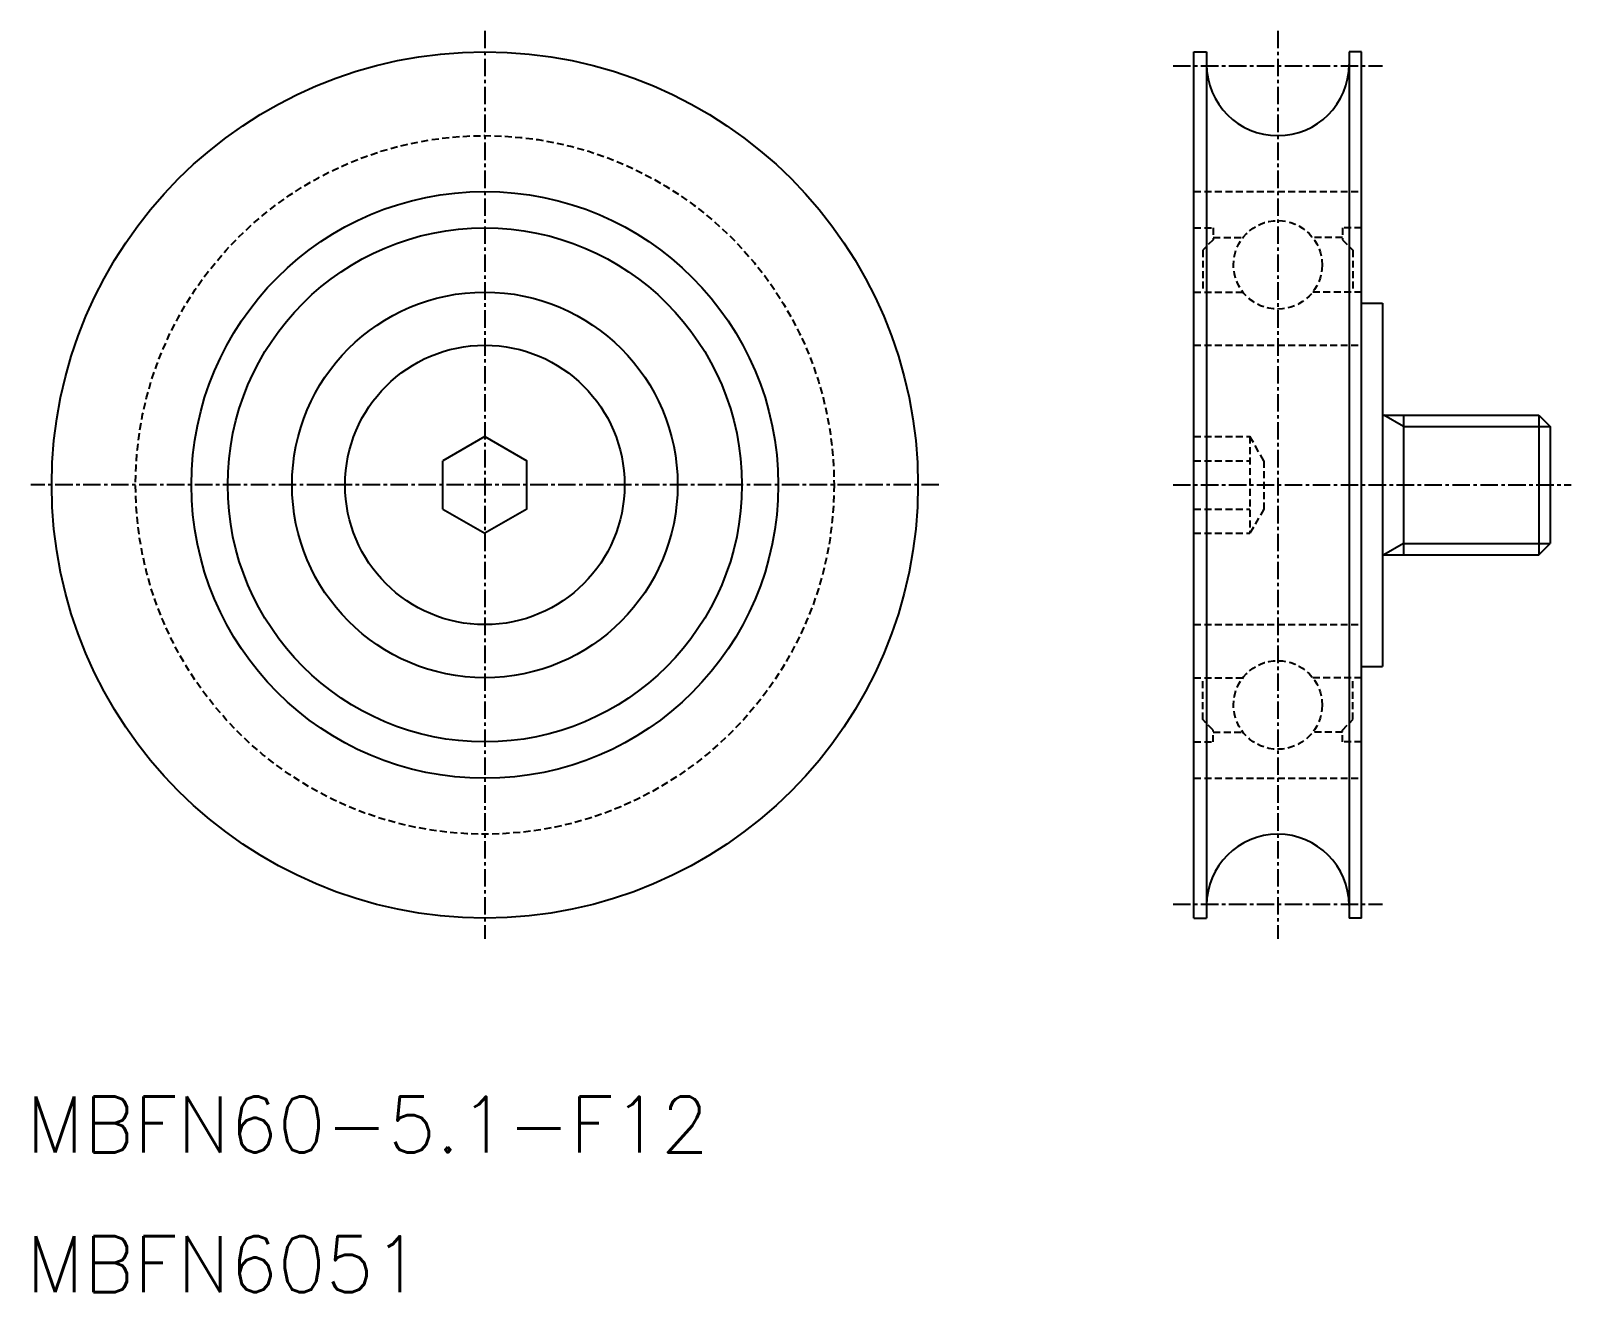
# Model space of a CAD drawing. Extents: x 3 to 113, y -4 to 87.
import ezdxf

# ---------------------------------------------------------------- set-up
doc = ezdxf.new("R2010")
doc.units = 0
doc.linetypes.add('CENTER', pattern=[2, 1.25, -0.25, 0.25, -0.25])
doc.linetypes.add('DASHED', pattern=[0.75, 0.5, -0.25])
doc.layers.get('0').update_dxf_attribs({"linetype": 'CONTINUOUS'})
doc.layers.add('CENTER', color=1, linetype='CENTER')
doc.styles.add('MISUMI', font='txt.shx')

msp = doc.modelspace()

# ---------------------------------------------------------------- linework, layer by layer
at = {"color": 7, "linetype": 'CONTINUOUS'}
for p, q in [((86.08, 85.03), (86.98, 85.03)), ((86.08, 23.03), (86.08, 85.03)), ((86.98, 85.03), (86.98, 23.03)), ((98.08, 85.03), (97.18, 85.03)), ((97.18, 85.03), (97.18, 23.03)), ((98.08, 23.03), (98.08, 85.03)), ((98.08, 67.03), (99.58, 67.03)), ((99.58, 67.03), (99.58, 41.03)), ((99.58, 59.03), (110.77, 59.03)), ((101.08, 59.03), (101.08, 49.03)), ((110.76, 59.03), (110.76, 49.03)), ((110.77, 59.03), (111.58, 58.22)), ((35.32, 57.49), (32.32, 55.76)), ((35.32, 57.49), (38.32, 55.76)), ((111.58, 58.22), (111.58, 49.84)), ((32.32, 52.3), (32.32, 55.76)), ((38.32, 52.3), (38.32, 55.76)), ((32.32, 52.3), (35.32, 50.57)), ((38.32, 52.3), (35.32, 50.57)), ((110.77, 49.03), (111.58, 49.84)), ((99.58, 49.03), (110.77, 49.03)), ((98.08, 41.03), (99.58, 41.03)), ((86.08, 23.03), (86.98, 23.03)), ((98.08, 23.03), (97.18, 23.03))]:
    msp.add_line(p, q, dxfattribs=at)
at = {"color": 3, "linetype": 'DASHED'}
for p, q in [((86.08, 75.03), (98.08, 75.03)), ((86.08, 72.43), (87.46, 72.43)), ((87.46, 72.43), (87.46, 71.58)), ((87.46, 71.73), (89.57, 71.73)), ((96.7, 71.73), (94.59, 71.73)), ((96.7, 72.43), (96.7, 71.58)), ((98.08, 72.43), (96.7, 72.43)), ((87.46, 71.58), (86.71, 70.83)), ((86.71, 70.83), (86.71, 67.83)), ((96.7, 71.58), (97.45, 70.83)), ((97.45, 70.83), (97.45, 67.83)), ((86.08, 67.83), (89.57, 67.83)), ((98.08, 67.83), (94.59, 67.83)), ((86.08, 64.03), (98.08, 64.03)), ((86.08, 57.49), (90.08, 57.49)), ((91.08, 55.76), (90.08, 57.49)), ((90.08, 57.49), (90.08, 50.57)), ((86.08, 55.76), (90.08, 55.76)), ((91.08, 55.76), (91.08, 52.3)), ((86.08, 52.3), (90.08, 52.3)), ((91.08, 52.3), (90.08, 50.57)), ((86.08, 50.57), (90.08, 50.57)), ((86.08, 44.03), (98.08, 44.03)), ((86.08, 40.23), (89.57, 40.23)), ((86.71, 37.23), (86.71, 40.23)), ((98.08, 40.23), (94.59, 40.23)), ((97.45, 37.23), (97.45, 40.23)), ((87.46, 36.48), (86.71, 37.23)), ((87.46, 35.63), (87.46, 36.48)), ((96.7, 36.48), (97.45, 37.23)), ((96.7, 35.63), (96.7, 36.48)), ((86.08, 35.63), (87.46, 35.63)), ((87.46, 36.33), (89.57, 36.33)), ((96.7, 36.33), (94.59, 36.33)), ((98.08, 35.63), (96.7, 35.63)), ((86.08, 33.03), (98.08, 33.03))]:
    msp.add_line(p, q, dxfattribs=at)
at = {"color": 3, "linetype": 'CONTINUOUS'}
for p, q in [((101.08, 58.22), (99.67, 59.03)), ((101.08, 58.22), (111.58, 58.22)), ((101.08, 49.84), (99.67, 49.03)), ((101.08, 49.84), (111.58, 49.84))]:
    msp.add_line(p, q, dxfattribs=at)
at = {"color": 7, "linetype": 'CONTINUOUS'}
for radius in [31, 21, 18.4, 13.8, 10]:
    msp.add_circle((35.32, 54.03), radius, dxfattribs=at)
at = {"color": 3, "linetype": 'DASHED'}
for centre, radius in [((35.32, 54.03), 25), ((92.08, 69.78), 3.17), ((92.08, 38.28), 3.17)]:
    msp.add_circle(centre, radius, dxfattribs=at)
at = {"color": 7, "linetype": 'CONTINUOUS'}
for centre, start, end in [((92.08, 84.13), 180, 0), ((92.08, 23.93), 0, 180)]:
    msp.add_arc(centre, 5.1, start, end, dxfattribs=at)
at = {"layer": 'CENTER', "color": 1, "linetype": 'CENTER'}
for p, q in [((35.32, 86.53), (35.32, 21.53)), ((92.08, 86.53), (92.08, 21.53)), ((84.58, 84.03), (99.58, 84.03)), ((67.82, 54.03), (2.82, 54.03)), ((84.58, 54.03), (113.08, 54.03)), ((84.58, 24.03), (99.58, 24.03))]:
    msp.add_line(p, q, dxfattribs=at)

# ---------------------------------------------------------------- texts
at = {"color": 7, "linetype": 'CONTINUOUS', "style": 'MISUMI'}
for s, p in [('MBFN60-5.1-F12', (2.5, 6.25)), ('MBFN6051', (2.5, -3.75))]:
    msp.add_text(s, height=4, dxfattribs=at).set_placement(p)

doc.saveas('drawing.dxf')
